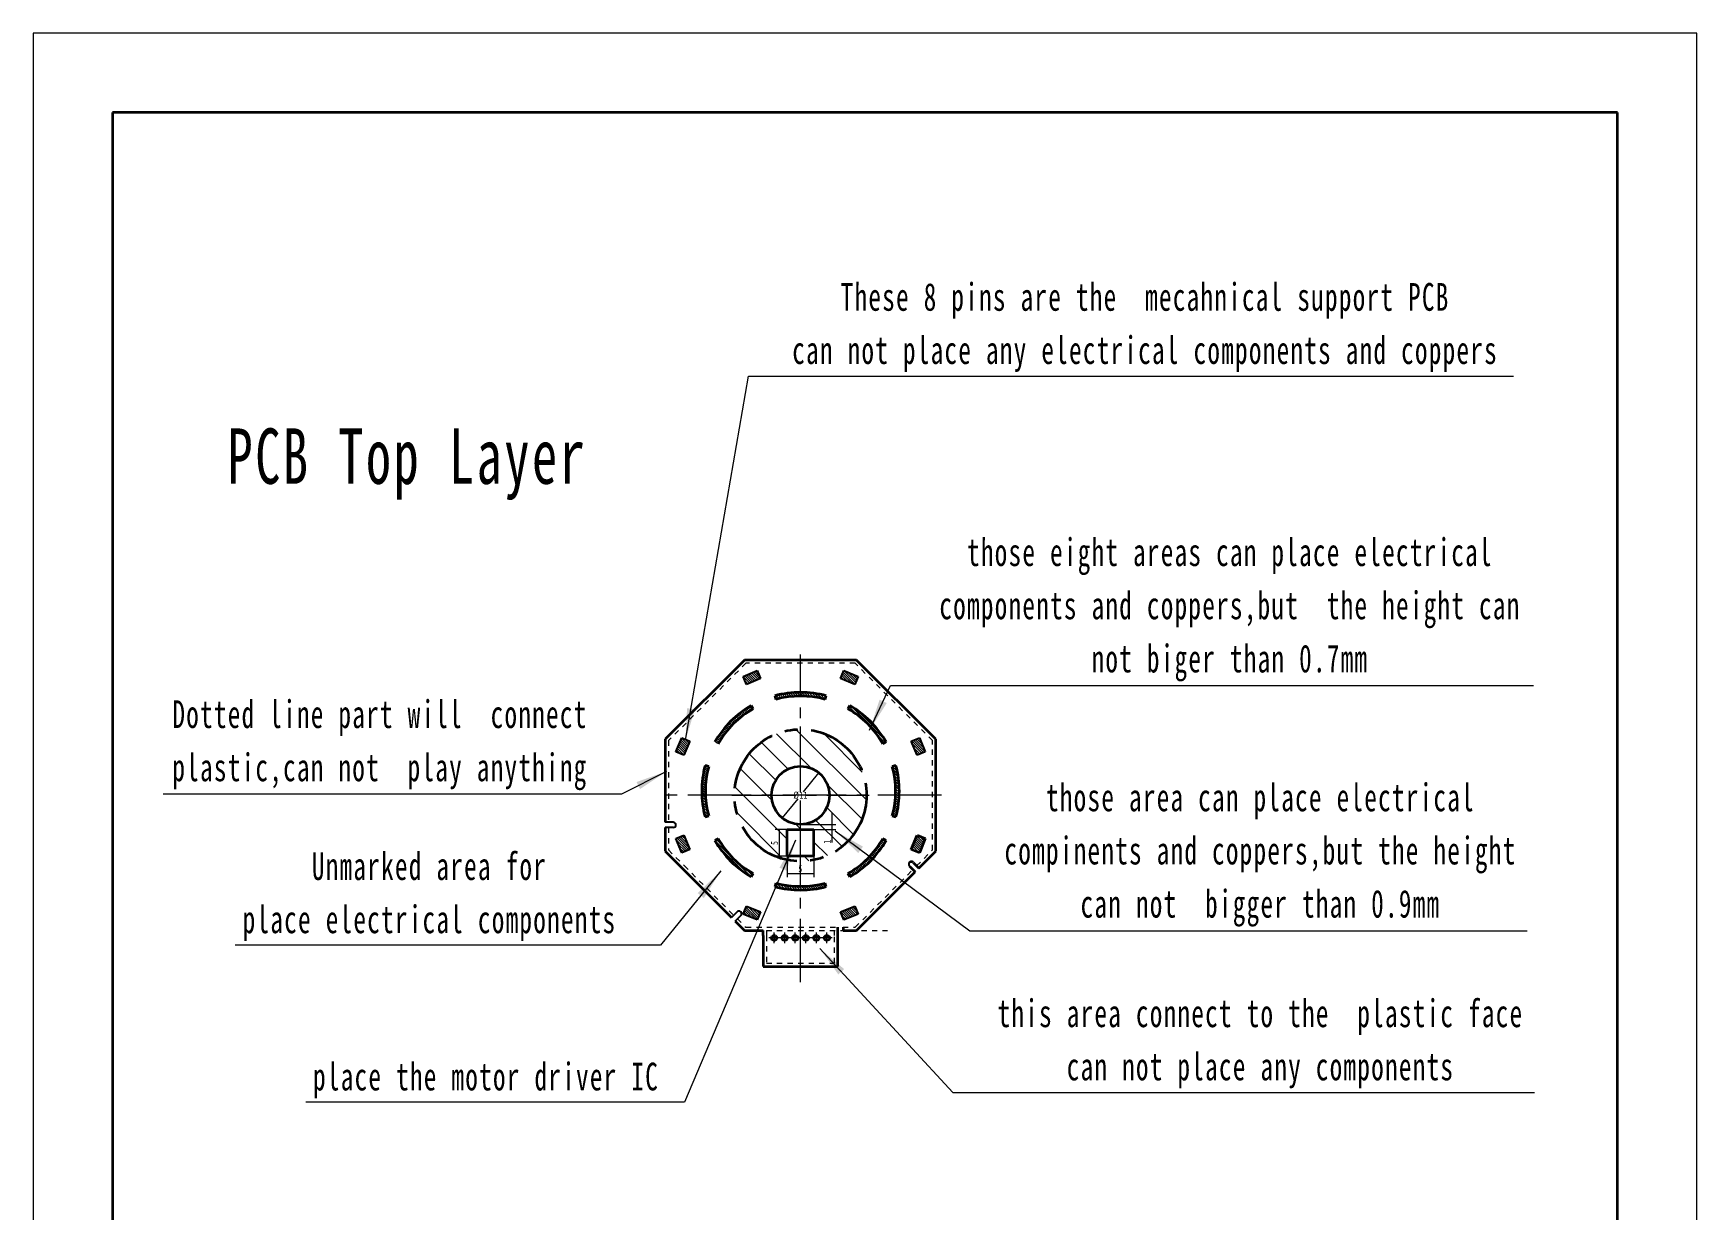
# Model space of a CAD drawing. Header units: millimetres. Extents: x 1664 to 1979, y -273 to 173.
# Drawn here: x 1664.4 to 1979.4, y -49.9 to 172.9 of the extents above; entities that cross this region are included whole.
import ezdxf

# ---------------------------------------------------------------- set-up
doc = ezdxf.new("R2010")
doc.units = ezdxf.units.MM
for name, pattern in [('CENTERX2', [20.319999694824222, 12.69999980926514, -2.539999961853027, 2.539999961853027, -2.539999961853027]), ('点画线', [18, 12, -2, 2, -2]), ('虚线', [2, 1, -1])]:
    doc.linetypes.add(name, pattern=pattern)
doc.layers.get('0').update_dxf_attribs({"lineweight": 35})
for name, color, linetype, lineweight in [('中心线层', 1, '点画线', 18), ('剖面线层', 4, 'Continuous', 18), ('尺寸线层', 3, 'Continuous', 18), ('粗实线层', 7, 'Continuous', 35), ('细实线层', 7, 'Continuous', 18), ('虚线层', 6, '虚线', 18)]:
    doc.layers.add(name, color=color, linetype=linetype, lineweight=lineweight)
doc.styles.add('标准', font='', dxfattribs={"width": 0.667})
doc.styles.get('标准').set_extended_font_data('宋体')
doc.dimstyles.new('1.5：1', dxfattribs={"dimscale": 0.375, "dimtxt": 3.5, "dimasz": 2, "dimexe": 2, "dimexo": 0, "dimtad": 1, "dimdsep": 46, "dimtxsty": '标准', "dimblk": '_CAXARROW', "dimcen": 0, "dimdle": 6, "dimazin": 2, "dimtfac": 0.707107, "dimtdec": 3, "dimtmove": 2, "dimatfit": 3, "dimfxl": 1, "dimfrac": 2, "dimtolj": 1, "dimtzin": 0, "dimarcsym": 1})
pattern_1 = [(135, (0, 0), (-0.2245064030267289, -0.2245064030267288), [])]

# ---------------------------------------------------------------- blocks, each defined once
blk = doc.blocks.new('$CAXA_FRAME_13B17AC1$')
at = {"layer": '粗实线层'}
for p, q in [((95, 138.5), (-94.99999999999999, 138.5)), ((-94.99999999999999, 138.5), (-95, -138.5)), ((95, -138.5), (95, 138.5))]:
    blk.add_line(p, q, dxfattribs=at)
at = {"layer": '细实线层'}
for p, q in [((105, 148.5), (-105, 148.5)), ((-105, 148.5), (-105, -148.5)), ((105, -148.5), (105, 148.5))]:
    blk.add_line(p, q, dxfattribs=at)
blk = doc.blocks.new('*X6')
at = {"layer": '尺寸线层', "linetype": 'Continuous'}
for points in [[(1805.649026805172, 22.11754544021822), (1805.742776805172, 21.36754544021822), (1805.555276805172, 21.36754544021822)], [(1805.649026805172, 17.11754544021821), (1805.742776805172, 17.86754544021821), (1805.555276805172, 17.86754544021821)]]:
    blk.add_hatch(color=0, dxfattribs=at).paths.add_polyline_path(points, flags=0)
at = {"layer": '尺寸线层', "color": 0, "linetype": 'Continuous'}
for p, q in [((1807.205410948092, 22.11754544021822), (1804.899026805172, 22.11754544021822)), ((1805.649026805172, 22.11754544021822), (1805.649026805172, 17.11754544021821)), ((1807.205410948092, 17.11754544021821), (1804.899026805172, 17.11754544021821))]:
    blk.add_line(p, q, dxfattribs=at)
at = {"layer": '尺寸线层', "color": 0, "insert": (1804.773066609641, 19.61754494021821), "char_height": 1.3125, "width": 2.625, "attachment_point": 5, "rotation": 90, "line_spacing_factor": 1.150569886022795, "style": '标准'}
blk.add_mtext('\\T1.1;5', dxfattribs=at)
blk = doc.blocks.new('_CAXARROW')
blk.add_hatch(color=0).paths.add_polyline_path([(0, 0), (-1, 0.125), (-1, -0.125)], flags=0)
blk = doc.blocks.new('*X7')
at = {"layer": '尺寸线层', "linetype": 'Continuous'}
for points in [[(1807.205410948092, 13.83772068056528), (1807.955410948092, 13.93147068056528), (1807.955410948092, 13.74397068056528)], [(1812.205410948093, 13.83772068056528), (1811.455410948093, 13.93147068056528), (1811.455410948093, 13.74397068056528)]]:
    blk.add_hatch(color=0, dxfattribs=at).paths.add_polyline_path(points, flags=0)
at = {"layer": '尺寸线层', "color": 0, "linetype": 'Continuous'}
for p, q in [((1807.205410948092, 17.11754544103651), (1807.205410948092, 13.08772068056528)), ((1812.205410948093, 17.11754544021818), (1812.205410948093, 13.08772068056528)), ((1807.205410948092, 13.83772068056528), (1812.205410948093, 13.83772068056528))]:
    blk.add_line(p, q, dxfattribs=at)
at = {"layer": '尺寸线层', "color": 0, "insert": (1809.705411448093, 14.71368087609601), "char_height": 1.3125, "width": 2.625, "attachment_point": 5, "line_spacing_factor": 1.150569886022795, "style": '标准'}
blk.add_mtext('\\T1.1;5', dxfattribs=at)
blk = doc.blocks.new('*X8')
at = {"layer": '尺寸线层', "linetype": 'Continuous'}
for points in [[(1815.630457859534, 23.11754544021824), (1815.724207859534, 23.86754544021824), (1815.536707859534, 23.86754544021824)], [(1815.630457859534, 22.11754544021822), (1815.724207859534, 21.36754544021822), (1815.536707859534, 21.36754544021822)]]:
    blk.add_hatch(color=0, dxfattribs=at).paths.add_polyline_path(points, flags=0)
at = {"layer": '尺寸线层', "color": 0, "linetype": 'Continuous'}
for p, q in [((1815.630457859534, 25.36754544021824), (1815.630457859534, 19.68903444208616)), ((1809.705410948093, 23.11754544021824), (1816.380457859534, 23.11754544021824)), ((1809.705410948093, 22.11754544021822), (1816.380457859534, 22.11754544021822))]:
    blk.add_line(p, q, dxfattribs=at)
at = {"layer": '尺寸线层', "color": 0, "insert": (1814.743499060651, 19.86754544068951), "char_height": 1.3125, "width": 2.625, "attachment_point": 5, "rotation": 90, "line_spacing_factor": 1.150569886022795, "style": '标准'}
blk.add_mtext('\\T1.1;1', dxfattribs=at)
blk = doc.blocks.new('*X9')
at = {"layer": '尺寸线层', "linetype": 'Continuous'}
for points in [[(1805.649026805172, 22.11754544021822), (1805.742776805172, 21.36754544021822), (1805.555276805172, 21.36754544021822)], [(1805.649026805172, 17.11754544021821), (1805.742776805172, 17.86754544021821), (1805.555276805172, 17.86754544021821)]]:
    blk.add_hatch(color=0, dxfattribs=at).paths.add_polyline_path(points, flags=0)
at = {"layer": '尺寸线层', "color": 0, "linetype": 'Continuous'}
for p, q in [((1807.205410948092, 22.11754544021822), (1804.899026805172, 22.11754544021822)), ((1805.649026805172, 22.11754544021822), (1805.649026805172, 17.11754544021821)), ((1807.205410948092, 17.11754544021821), (1804.899026805172, 17.11754544021821))]:
    blk.add_line(p, q, dxfattribs=at)
at = {"layer": '尺寸线层', "color": 0, "insert": (1804.773066609641, 19.61754494021821), "char_height": 1.3125, "width": 2.625, "attachment_point": 5, "rotation": 90, "line_spacing_factor": 1.150569886022795, "style": '标准'}
blk.add_mtext('\\T1.1;5', dxfattribs=at)
blk = doc.blocks.new('*X10')
at = {"layer": '尺寸线层', "linetype": 'Continuous'}
for points in [[(1807.205410948092, 13.83772068056528), (1807.955410948092, 13.93147068056528), (1807.955410948092, 13.74397068056528)], [(1812.205410948093, 13.83772068056528), (1811.455410948093, 13.93147068056528), (1811.455410948093, 13.74397068056528)]]:
    blk.add_hatch(color=0, dxfattribs=at).paths.add_polyline_path(points, flags=0)
at = {"layer": '尺寸线层', "color": 0, "linetype": 'Continuous'}
for p, q in [((1807.205410948092, 17.11754544103651), (1807.205410948092, 13.08772068056528)), ((1812.205410948093, 17.11754544021818), (1812.205410948093, 13.08772068056528)), ((1807.205410948092, 13.83772068056528), (1812.205410948093, 13.83772068056528))]:
    blk.add_line(p, q, dxfattribs=at)
at = {"layer": '尺寸线层', "color": 0, "insert": (1809.705411448093, 14.71368087609601), "char_height": 1.3125, "width": 2.625, "attachment_point": 5, "line_spacing_factor": 1.150569886022795, "style": '标准'}
blk.add_mtext('\\T1.1;5', dxfattribs=at)
blk = doc.blocks.new('*X11')
at = {"layer": '尺寸线层', "linetype": 'Continuous'}
blk.add_hatch(color=0, dxfattribs=at).paths.add_polyline_path([(55.14982495710092, 14.07689533304645), (51.95185905535141, 8.94508141482541), (50.78704227245839, 9.890174988124386)], flags=0)
at = {"layer": '尺寸线层', "color": 0, "linetype": 'Continuous'}
blk.add_line((55.14982495710092, 14.07689533304645), (43.72830055373197, 0), dxfattribs=at)
at = {"layer": '尺寸线层', "color": 0}
blk.add_line((43.72830055373197, 0), (-36.80554441340792, 0), dxfattribs=at)
at = {"layer": '尺寸线层', "color": 0, "insert": (0, 9.207352793296081), "char_height": 5.25, "width": 147.2221776536312, "attachment_point": 5, "line_spacing_factor": 1.150569886022795, "style": '标准'}
blk.add_mtext('\\T1.1;Unmarked area for \\Pplace electrical components', dxfattribs=at)
blk = doc.blocks.new('*X12')
at = {"layer": '尺寸线层', "linetype": 'Continuous'}
blk.add_hatch(color=0, dxfattribs=at).paths.add_polyline_path([(58.59517668337708, 49.63118067822302), (56.94509424195576, 43.8139882337088), (55.56394171534998, 44.39915290988984)], flags=0)
at = {"layer": '尺寸线层', "color": 0, "linetype": 'Continuous'}
blk.add_line((58.59517668337708, 49.63118067822302), (37.56751086762188, 0), dxfattribs=at)
at = {"layer": '尺寸线层', "color": 0}
blk.add_line((37.56751086762188, 0), (-34.14890949720666, 0), dxfattribs=at)
at = {"layer": '尺寸线层', "color": 0, "insert": (0, 4.105097765363126), "char_height": 5.25, "width": 136.5956379888266, "attachment_point": 5, "line_spacing_factor": 1.150569886022795, "style": '标准'}
blk.add_mtext('\\T1.1;place the motor driver IC', dxfattribs=at)
blk = doc.blocks.new('*X13')
at = {"layer": '尺寸线层', "linetype": 'Continuous'}
blk.add_hatch(color=0, dxfattribs=at).paths.add_polyline_path([(55.14982495710092, 14.07689533304645), (51.95185905535141, 8.94508141482541), (50.78704227245839, 9.890174988124386)], flags=0)
at = {"layer": '尺寸线层', "color": 0, "linetype": 'Continuous'}
blk.add_line((55.14982495710092, 14.07689533304645), (43.72830055373197, 0), dxfattribs=at)
at = {"layer": '尺寸线层', "color": 0}
blk.add_line((43.72830055373197, 0), (-36.80554441340792, 0), dxfattribs=at)
at = {"layer": '尺寸线层', "color": 0, "insert": (0, 9.207352793296081), "char_height": 5.25, "width": 147.2221776536312, "attachment_point": 5, "line_spacing_factor": 1.150569886022795, "style": '标准'}
blk.add_mtext('\\T1.1;Unmarked area for \\Pplace electrical components', dxfattribs=at)
blk = doc.blocks.new('*X14')
at = {"layer": '尺寸线层', "linetype": 'Continuous'}
blk.add_hatch(color=0, dxfattribs=at).paths.add_polyline_path([(58.59517668337708, 49.63118067822302), (56.94509424195576, 43.8139882337088), (55.56394171534998, 44.39915290988984)], flags=0)
at = {"layer": '尺寸线层', "color": 0, "linetype": 'Continuous'}
blk.add_line((58.59517668337708, 49.63118067822302), (37.56751086762188, 0), dxfattribs=at)
at = {"layer": '尺寸线层', "color": 0}
blk.add_line((37.56751086762188, 0), (-34.14890949720666, 0), dxfattribs=at)
at = {"layer": '尺寸线层', "color": 0, "insert": (0, 4.105097765363126), "char_height": 5.25, "width": 136.5956379888266, "attachment_point": 5, "line_spacing_factor": 1.150569886022795, "style": '标准'}
blk.add_mtext('\\T1.1;place the motor driver IC', dxfattribs=at)
blk = doc.blocks.new('*X15')
at = {"layer": '尺寸线层', "linetype": 'Continuous'}
blk.add_hatch(color=0, dxfattribs=at).paths.add_polyline_path([(-80.53585879225284, 18.91015719467939), (-75.27113144626037, 15.93607818221859), (-76.16520404458902, 14.73165542051156)], flags=0)
at = {"layer": '尺寸线层', "color": 0, "linetype": 'Continuous'}
blk.add_line((-80.53585879225284, 18.91015719467939), (-55.06161453590494, 0), dxfattribs=at)
at = {"layer": '尺寸线层', "color": 0}
blk.add_line((-55.06161453590494, 0), (50.49953882681552, 0), dxfattribs=at)
at = {"layer": '尺寸线层', "color": 0, "insert": (-2.274e-13, 14.32427262569833), "char_height": 5.25, "width": 201.9981553072626, "attachment_point": 5, "line_spacing_factor": 1.150569886022795, "style": '标准'}
blk.add_mtext('\\T1.1;those area can place electrical \\Pcompinents and coppers,but the height \\Pcan not  bigger than 0.9mm', dxfattribs=at)
blk = doc.blocks.new('*X16')
at = {"layer": '尺寸线层', "linetype": 'Continuous'}
blk.add_hatch(color=0, dxfattribs=at).paths.add_polyline_path([(-83.4469765829524, 27.26453925379897), (-78.82646571002033, 23.36410603771691), (-79.92874191314604, 22.3467628448746)], flags=0)
at = {"layer": '尺寸线层', "color": 0, "linetype": 'Continuous'}
blk.add_line((-83.4469765829524, 27.26453925379897), (-58.28323510220821, 0), dxfattribs=at)
at = {"layer": '尺寸线层', "color": 0}
blk.add_line((-58.28323510220821, 0), (51.90610768156421, 0), dxfattribs=at)
at = {"layer": '尺寸线层', "color": 0, "insert": (0, 9.207352793296081), "char_height": 5.25, "width": 207.6244307262568, "attachment_point": 5, "line_spacing_factor": 1.150569886022795, "style": '标准'}
blk.add_mtext('\\T1.1;this area connect to the  plastic face\\Pcan not place any components', dxfattribs=at)
blk = doc.blocks.new('*X17')
at = {"layer": '尺寸线层', "linetype": 'Continuous'}
blk.add_hatch(color=0, dxfattribs=at).paths.add_polyline_path([(-80.53585879225284, 18.91015719467939), (-75.27113144626037, 15.93607818221859), (-76.16520404458902, 14.73165542051156)], flags=0)
at = {"layer": '尺寸线层', "color": 0, "linetype": 'Continuous'}
blk.add_line((-80.53585879225284, 18.91015719467939), (-55.06161453590494, 0), dxfattribs=at)
at = {"layer": '尺寸线层', "color": 0}
blk.add_line((-55.06161453590494, 0), (50.49953882681552, 0), dxfattribs=at)
at = {"layer": '尺寸线层', "color": 0, "insert": (-2.274e-13, 14.32427262569833), "char_height": 5.25, "width": 201.9981553072626, "attachment_point": 5, "line_spacing_factor": 1.150569886022795, "style": '标准'}
blk.add_mtext('\\T1.1;those area can place electrical \\Pcompinents and coppers,but the height \\Pcan not  bigger than 0.9mm', dxfattribs=at)
blk = doc.blocks.new('*X18')
at = {"layer": '尺寸线层', "linetype": 'Continuous'}
blk.add_hatch(color=0, dxfattribs=at).paths.add_polyline_path([(-83.4469765829524, 27.26453925379897), (-78.82646571002033, 23.36410603771691), (-79.92874191314604, 22.3467628448746)], flags=0)
at = {"layer": '尺寸线层', "color": 0, "linetype": 'Continuous'}
blk.add_line((-83.4469765829524, 27.26453925379897), (-58.28323510220821, 0), dxfattribs=at)
at = {"layer": '尺寸线层', "color": 0}
blk.add_line((-58.28323510220821, 0), (51.90610768156421, 0), dxfattribs=at)
at = {"layer": '尺寸线层', "color": 0, "insert": (0, 9.207352793296081), "char_height": 5.25, "width": 207.6244307262568, "attachment_point": 5, "line_spacing_factor": 1.150569886022795, "style": '标准'}
blk.add_mtext('\\T1.1;this area connect to the  plastic face\\Pcan not place any components', dxfattribs=at)
blk = doc.blocks.new('*X19')
at = {"layer": '尺寸线层', "linetype": 'Continuous'}
blk.add_hatch(color=0, dxfattribs=at).paths.add_polyline_path([(-68.22264191217528, -8.422958373499007), (-66.3477779996972, -2.674272844642253), (-64.990405066824, -3.312660439370937)], flags=0)
at = {"layer": '尺寸线层', "color": 0, "linetype": 'Continuous'}
blk.add_line((-68.22264191217528, -8.422958373499007), (-64.26123086121493, 2.203e-13), dxfattribs=at)
at = {"layer": '尺寸线层', "color": 0}
blk.add_line((-64.26123086121493, 2.203e-13), (57.49325740223435, -2.061e-13), dxfattribs=at)
at = {"layer": '尺寸线层', "color": 0, "insert": (-2.274e-13, 14.32427262569809), "char_height": 5.25, "width": 229.9730296089383, "attachment_point": 5, "line_spacing_factor": 1.150569886022795, "style": '标准'}
blk.add_mtext('\\T1.1;those eight areas can place electrical \\Pcomponents and coppers,but  the height can \\Pnot biger than 0.7mm', dxfattribs=at)
blk = doc.blocks.new('*X20')
at = {"layer": '尺寸线层', "linetype": 'Continuous'}
blk.add_hatch(color=0, dxfattribs=at).paths.add_polyline_path([(-68.22264191217528, -8.422958373499007), (-66.3477779996972, -2.674272844642253), (-64.990405066824, -3.312660439370937)], flags=0)
at = {"layer": '尺寸线层', "color": 0, "linetype": 'Continuous'}
blk.add_line((-68.22264191217528, -8.422958373499007), (-64.26123086121493, 2.203e-13), dxfattribs=at)
at = {"layer": '尺寸线层', "color": 0}
blk.add_line((-64.26123086121493, 2.203e-13), (57.49325740223435, -2.061e-13), dxfattribs=at)
at = {"layer": '尺寸线层', "color": 0, "insert": (-2.274e-13, 14.32427262569809), "char_height": 5.25, "width": 229.9730296089383, "attachment_point": 5, "line_spacing_factor": 1.150569886022795, "style": '标准'}
blk.add_mtext('\\T1.1;those eight areas can place electrical \\Pcomponents and coppers,but  the height can \\Pnot biger than 0.7mm', dxfattribs=at)
blk = doc.blocks.new('*X21')
at = {"layer": '尺寸线层', "linetype": 'Continuous'}
blk.add_hatch(color=0, dxfattribs=at).paths.add_polyline_path([(-87.02914372883879, -68.90191932160343), (-86.74339575885529, -62.86198156549614), (-85.26543409488977, -63.11816376598772)], flags=0)
at = {"layer": '尺寸线层', "color": 0, "linetype": 'Continuous'}
blk.add_line((-87.02914372883879, -68.90191932160343), (-75.0860428079784, 2.274e-13), dxfattribs=at)
at = {"layer": '尺寸线层', "color": 0}
blk.add_line((-75.0860428079784, 2.274e-13), (69.78068296089396, -2.132e-13), dxfattribs=at)
at = {"layer": '尺寸线层', "color": 0, "insert": (0, 9.207352793295854), "char_height": 5.25, "width": 279.1227318435754, "attachment_point": 5, "line_spacing_factor": 1.150569886022795, "style": '标准'}
blk.add_mtext('\\T1.1;These 8 pins are the  mecahnical support PCB\\Pcan not place any electrical components and coppers', dxfattribs=at)
blk = doc.blocks.new('*X22')
at = {"layer": '尺寸线层', "linetype": 'Continuous'}
blk.add_hatch(color=0, dxfattribs=at).paths.add_polyline_path([(54.28839572849552, 4.288970938041995), (49.25889728700099, 0.9323885352097392), (48.58741541681115, 2.2736983793571)], flags=0)
at = {"layer": '尺寸线层', "color": 0, "linetype": 'Continuous'}
blk.add_line((54.28839572849552, 4.288970938041995), (45.72101782023879, 0), dxfattribs=at)
at = {"layer": '尺寸线层', "color": 0}
blk.add_line((45.72101782023879, 0), (-41.0448138268157, 0), dxfattribs=at)
at = {"layer": '尺寸线层', "color": 0, "insert": (0, 9.222017597765362), "char_height": 5.25, "width": 164.1792553072623, "attachment_point": 5, "line_spacing_factor": 1.150569886022795, "style": '标准'}
blk.add_mtext('\\T1.1;Dotted line part will  connect \\Pplastic,can not  play anything', dxfattribs=at)
blk = doc.blocks.new('*X23')
at = {"layer": '尺寸线层', "linetype": 'Continuous'}
for points in [[(1813.189207709174, 32.87350128203308), (1812.78668921633, 32.23376076790353), (1812.641599812632, 32.35252656657676)], [(1806.221614187011, 24.36158959840339), (1806.769222083553, 24.8825643138597), (1806.624132679855, 25.00133011253294)]]:
    blk.add_hatch(color=0, dxfattribs=at).paths.add_polyline_path(points, flags=0)
at = {"layer": '尺寸线层', "color": 0, "linetype": 'Continuous'}
for p, q in [((1810.239596313115, 29.27012923910092), (1813.189207709174, 32.87350128203308)), ((1809.17122558307, 27.96496164133555), (1806.221614187011, 24.36158959840339))]:
    blk.add_line(p, q, dxfattribs=at)
at = {"layer": '尺寸线层', "color": 0, "insert": (1809.705410948093, 28.61754544021823), "char_height": 1.3125, "width": 4.035815782122882, "attachment_point": 5, "line_spacing_factor": 1.150569886022795, "style": '标准'}
blk.add_mtext('\\T1.1;%%C11', dxfattribs=at)

msp = doc.modelspace()

# ---------------------------------------------------------------- hatches: boundary and pattern name
at = {"layer": '剖面线层'}
h = msp.add_hatch(dxfattribs=at)
h.set_pattern_fill('ANSI31', color=256, style=0, pattern_type=0)
h.set_pattern_definition(pattern_1)
h.paths.add_polyline_path([(1832.206566929515, 17.72779277321648), (1833.152384606274, 20.0111986359797), (1833.316348883374, 20.40704341749922), (1831.79194765473, 21.03847108090163), (1830.682165700871, 18.35922043661888)], flags=0)
h.paths.add_polyline_path([(1833.316348883374, 36.82804746293711), (1832.655203108375, 38.42419455964475), (1832.206566929515, 39.50729810721985), (1830.682165700871, 38.87587044381745), (1831.79194765473, 36.1966197995347)], flags=0)
h.paths.add_polyline_path([(1819.963735951692, 49.5943001929969), (1820.48935907946, 50.86326667675068), (1820.595163615094, 51.11870142164052), (1817.915912970812, 52.22848337549932), (1817.284485307409, 50.7040821468557)], flags=0)
h.paths.add_polyline_path([(1799.447085944493, 49.59430019299712), (1801.669020784499, 50.51465573843686), (1802.126336588776, 50.70408214685584), (1801.494908925374, 52.22848337549949), (1798.815658281091, 51.11870142164075)], flags=0)
h.paths.add_polyline_path([(1787.618874241455, 36.19661979953484), (1788.374193911231, 38.02012279023567), (1788.728656195314, 38.87587044381756), (1787.20425496667, 39.50729810721997), (1786.094473012811, 36.82804746293725)], flags=0)
h.paths.add_polyline_path([(1788.728656195314, 18.35922043661886), (1788.139556738135, 19.7814323357273), (1787.618874241455, 21.0384710809016), (1786.094473012811, 20.40704341749922), (1787.20425496667, 17.72779277321645)], flags=0)
edge = h.paths.add_edge_path(flags=0)
edge.add_arc((1810.354122383461, 28.17691748979493), 23.15689584058454, 246.305947866718, 249.1877957643402)
edge.add_arc((1800.981505721704, 7.203521162566681), 0.2409622014797698, 206.9939839566409, 286.1328538225459)
edge.add_line((1800.766795342875, 7.0941491562387), (1799.447085944493, 7.640790687439676))
edge.add_line((1799.447085944493, 7.640790687439676), (1798.815658281091, 6.116389458795993))
edge.add_line((1798.815658281091, 6.116389458795993), (1801.494908925374, 5.006607504937165))
edge.add_line((1801.494908925374, 5.006607504937165), (1801.551346139858, 5.142858993566307))
edge.add_arc((1839.006418931538, -9.55838085334366), 40.23691005642414, 156.4301713477837, 158.569828631018)
edge = h.paths.add_edge_path(flags=0)
edge.add_line((1820.595163615094, 6.116389458795766), (1820.314159024339, 6.794794552886202))
edge.add_line((1820.314159024339, 6.794794552886202), (1819.963735951692, 7.640790687439448))
edge.add_line((1819.963735951692, 7.640790687439448), (1817.284485307409, 6.53100873358062))
edge.add_arc((1810.535683056966, 2.92240402048997), 7.652996784984, 16.86645112773116, 28.13354887202135)
edge.add_line((1817.859475756392, 5.142858993409817), (1817.915912970811, 5.006607504936937))
edge.add_line((1817.915912970811, 5.006607504936937), (1820.595163615094, 6.116389458795766))
h = msp.add_hatch(dxfattribs=at)
h.set_pattern_fill('ANSI31', color=256, style=0, pattern_type=0)
h.set_pattern_definition(pattern_1)
edge = h.paths.add_edge_path(flags=0)
edge.add_arc((1809.705410948092, 29.39127891965715), 18.71500000000034, 29.904099440719904, 55.07953075518628, ccw=False)
edge.add_arc((1809.705410948175, 29.39127891978635), 18.71499999984689, 55.07953075517162, 60.09590055929681, ccw=False)
edge.add_line((1819.035769778476, 45.61458404211228), (1818.695866849629, 44.98524258136057))
edge.add_arc((1809.705410948102, 29.3912789196679), 17.99999999998603, 29.96492661390403, 60.03507338609259)
edge.add_line((1825.299374609796, 38.38173482119386), (1825.928716070548, 38.7216377500411))
edge = h.paths.add_edge_path(flags=0)
edge.add_line((1814.374796064924, 46.77508870435936), (1814.556963378375, 47.38511337995486))
edge.add_line((1814.556963378375, 47.38511337995486), (1814.579460013571, 47.46044798487183))
edge.add_arc((1809.705410948094, 29.39127891966294), 18.71499999999423, 74.90409944072269, 90.0000000000021, ccw=False)
edge.add_line((1809.705410948093, 48.10627891965716), (1809.705410948093, 47.39127891965738))
edge.add_arc((1809.705410948093, 29.39127891967266), 17.99999999998471, 74.96492661390681, 90.00000000000217)
edge = h.paths.add_edge_path(flags=0)
edge.add_arc((1809.705410948072, 29.39127891967458), 17.99999999997372, 129.9682266628398, 150.0350733860986)
edge.add_arc((1809.705410948068, 29.39127891968887), 17.99999999996015, 119.9649266139006, 129.968226662859)
edge.add_line((1800.714955046556, 44.98524258136042), (1800.375052117708, 45.61458404211223))
edge.add_arc((1809.705410948091, 29.39127891965804), 18.71499999999843, 119.9040994407166, 150.095900559271, ccw=False)
edge.add_line((1793.482105825637, 38.7216377500409), (1794.111447286389, 38.3817348211937))
edge = h.paths.add_edge_path(flags=0)
edge.add_arc((1809.705410948072, 29.39127891965689), 17.99999999997976, 169.0578587018614, 179.999999999992)
edge.add_arc((1809.705410947868, 29.39127891970329), 17.99999999977096, 164.9649266138745, 169.0578587018904)
edge.add_line((1792.32160116339, 34.06066403648889), (1791.636241882878, 34.2653279851353))
edge.add_arc((1809.705410948094, 29.39127891965694), 18.71500000000128, 164.904099440724, 195.0959005592733, ccw=False)
edge.add_line((1791.636241882878, 24.51722985417878), (1792.32160116339, 24.72189380282514))
edge.add_arc((1809.705410948103, 29.3912789196593), 18.00000000001091, 180.0000000000045, 195.0350733860786)
edge = h.paths.add_edge_path(flags=0)
edge.add_arc((1809.705410948085, 29.39127891964959), 17.99999999998959, 220.4220516092703, 240.0350733860917)
edge.add_arc((1809.70541094808, 29.39127891964597), 17.99999999998359, 209.9649266139065, 220.4220516092713)
edge.add_line((1794.111447286389, 20.40082301812039), (1793.482105825637, 20.06092008927318))
edge.add_arc((1809.705410948093, 29.39127891965749), 18.7150000000007, 209.9040994407298, 240.0959005592801, ccw=False)
edge.add_line((1800.375052117709, 13.16797379720195), (1800.714955046556, 13.79731525795368))
edge = h.paths.add_edge_path(flags=0)
edge.add_arc((1809.705410948094, 29.39127891964767), 17.99999999999056, 269.9999999999935, 285.0350733860845)
edge.add_arc((1809.705410948093, 29.39127891963778), 17.99999999998098, 254.9649266139037, 270.0000000000022)
edge.add_line((1805.036025831261, 12.00746913495492), (1804.831361882614, 11.3221098544424))
edge.add_arc((1809.705410948092, 29.39127891965371), 18.71499999999664, 254.9040994407247, 281.7396226855483, ccw=False)
edge.add_arc((1809.705410948037, 29.39127891988697), 18.7150000002364, 281.7396226855635, 285.0959005592532, ccw=False)
edge.add_line((1814.579460013571, 11.32210985444249), (1814.374796064925, 12.00746913495492))
edge = h.paths.add_edge_path(flags=0)
edge.add_arc((1809.705410948114, 29.39127891962358), 18.71499999995989, 299.9040994407218, 304.69383828795736, ccw=False)
edge.add_arc((1809.705410948089, 29.39127891965973), 18.71500000000425, 304.6938382879591, 330.0959005592791, ccw=False)
edge.add_line((1825.928716070548, 20.06092008927342), (1825.299374609796, 20.40082301812063))
edge.add_arc((1809.705410948102, 29.39127891964909), 17.999999999988, 299.9649266139038, 330.0350733860896)
edge.add_line((1818.695866849629, 13.79731525795391), (1819.035769778476, 13.16797379720207))
edge = h.paths.add_edge_path(flags=0)
edge.add_arc((1809.705410948088, 29.39127891965777), 18.71500000000489, -15.0959005592714, 8.514534517477387, ccw=False)
edge.add_arc((1809.705410948138, 29.39127891966758), 18.7149999999529, 8.514534517467325, 15.095900559280096, ccw=False)
edge.add_line((1827.774580013307, 34.26532798513549), (1827.089220732795, 34.06066403648913))
edge.add_arc((1809.705410948109, 29.39127891965759), 17.99999999998408, 359.9999999999991, 375.0350733860955)
edge.add_arc((1809.705410948111, 29.3912789196574), 17.99999999998204, 344.9649266139036, 360.000000000001)
edge.add_line((1827.089220732795, 24.72189380282536), (1827.774580013307, 24.51722985417895))
h = msp.add_hatch(dxfattribs=at)
h.set_pattern_fill('ANSI31', color=256, style=0, pattern_type=0)
h.set_pattern_definition(pattern_1)
edge = h.paths.add_edge_path(flags=0)
edge.add_line((1809.705410948093, 47.39127891965738), (1809.705410948093, 47.68826865579605))
edge.add_line((1809.705410948093, 47.68826865579605), (1809.705410948093, 48.10627891965727))
edge.add_arc((1809.705410948091, 29.39127891966752), 18.71499999998968, 89.99999999999591, 105.0959005592803, ccw=False)
edge.add_line((1804.831361882614, 47.46044798487175), (1805.036025831261, 46.77508870435935))
edge.add_arc((1809.705410948088, 29.39127891968927), 17.99999999996795, 89.99999999998624, 105.0350733860963)
h = msp.add_hatch(dxfattribs=at)
h.set_pattern_fill('ANSI31', color=256, style=0, pattern_type=0)
h.set_pattern_definition([(135, (0, 0), (-2.245064030267288, -2.245064030267288), [])])
edge = h.paths.add_edge_path(flags=0)
edge.add_arc((1809.705410948158, 28.61754544028889), 12.5000000000814, 195.0693531675344, 269.99999999969776, ccw=False)
edge.add_arc((1809.705410946009, 28.617545439969), 12.4999999979234, 179.9999999999986, 195.0693531686794, ccw=False)
edge.add_line((1797.205410948086, 28.6175454399693), (1804.205410948093, 28.61754544021822))
edge.add_arc((1809.705410948046, 28.61754544013235), 5.499999999953616, 179.9999999991054, 270.0000000009665)
edge.add_line((1809.705410948139, 23.11754544017861), (1809.705410948093, 22.11754544021822))
edge.add_line((1809.705410948093, 22.11754544021822), (1807.205410948092, 22.11754544021822))
edge.add_line((1807.205410948092, 22.11754544021822), (1807.205410948092, 17.11754544103651))
edge.add_line((1807.205410948092, 17.11754544103651), (1809.705410948092, 17.11754544021819))
edge.add_line((1809.705410948092, 17.11754544021819), (1809.705410948093, 16.11754544021408))
edge = h.paths.add_edge_path(flags=0)
edge.add_arc((1809.705410947826, 28.61754544028778), 12.49999999972511, 162.5990192706447, 180.0000000000046, ccw=False)
edge.add_arc((1809.705410948045, 28.61754544029942), 12.49999999993036, 89.99999999978121, 162.5990192709954, ccw=False)
edge.add_line((1809.705410948093, 41.11754544022973), (1809.705410948093, 34.11754544021823))
edge.add_arc((1809.705410948043, 28.61754544027087), 5.499999999947363, 89.9999999994789, 180.0000000005492)
edge.add_line((1804.205410948095, 28.61754544021815), (1797.205410948093, 28.61754544021822))
edge = h.paths.add_edge_path(flags=0)
edge.add_line((1809.705410948093, 34.11754544022753), (1809.705410948093, 36.15878793187854))
edge.add_line((1809.705410948093, 36.15878793187854), (1809.705410948093, 41.1175454402212))
edge.add_arc((1809.705410948092, 28.61754544022089), 12.50000000000031, -6.218670023372397e-11, 89.99999999999687, ccw=False)
edge.add_line((1822.205410948092, 28.6175454402073), (1815.205410948092, 28.61754544021822))
edge.add_arc((1809.705410948069, 28.61754544024111), 5.500000000023419, 359.9999999997616, 449.9999999999479)
edge = h.paths.add_edge_path(flags=0)
edge.add_arc((1809.70541094818, 28.61754543992532), 5.499999999776492, 269.9999999990786, 330.2770722234633)
edge.add_arc((1809.705410948623, 28.61754544007181), 5.499999999465003, 330.2770722198538, 360.000000001525)
edge.add_line((1815.205410948088, 28.6175454402182), (1822.205410948093, 28.61754544021822))
edge.add_arc((1809.705410948083, 28.61754544023214), 12.50000000000932, 270.00000000018963, 359.99999999993616, ccw=False)
edge.add_line((1809.705410948125, 16.11754544022297), (1809.705410948093, 17.11754544021819))
edge.add_line((1809.705410948093, 17.11754544021819), (1812.205410948093, 17.11754544021818))
edge.add_line((1812.205410948093, 17.11754544021818), (1812.205410948093, 22.11754544021824))
edge.add_line((1812.205410948093, 22.11754544021824), (1809.705410948092, 22.11754544021822))
edge.add_line((1809.705410948092, 22.11754544021822), (1809.705410948093, 23.11754544014873))

# ---------------------------------------------------------------- linework, layer by layer
at = {"color": 7, "linetype": 'Continuous'}
for p, q in [((1799.101543751341, 54.21754544021819), (1784.105410948093, 39.22141263696945)), ((1820.309278144844, 54.21754544021819), (1799.101543751341, 54.21754544021819)), ((1835.305410948093, 39.22141263696948), (1820.309278144844, 54.21754544021819)), ((1784.105410948093, 39.22141263696945), (1784.105410948093, 23.513678243467)), ((1835.305410948093, 18.01367824346697), (1835.305410948093, 39.22141263696948)), ((1784.105410948093, 22.513678243467), (1784.105410948093, 18.01367824346694)), ((1830.682165700871, 18.35922043661888), (1831.79194765473, 21.03847108090163)), ((1831.79194765473, 21.03847108090163), (1833.316348883374, 20.40704341749922)), ((1833.316348883374, 20.40704341749922), (1832.206566929515, 17.72779277321648)), ((1784.105410948093, 18.01367824346694), (1787.287391463432, 14.83169772812751)), ((1832.206566929515, 17.72779277321648), (1830.682165700871, 18.35922043661888)), ((1831.062770260973, 15.89235789990731), (1832.123430432753, 14.83169772812751)), ((1832.123430432753, 14.83169772812751), (1835.305410948093, 18.01367824346697)), ((1787.287391463432, 14.83169772812751), (1796.626670017188, 5.492419174371094)), ((1820.309278144844, 3.017545440218186), (1831.416323651567, 14.12459094694096)), ((1830.355663479787, 15.18525111872076), (1831.416323651567, 14.12459094694096)), ((1797.333776798375, 4.785312393184597), (1799.101543751341, 3.017545440218186)), ((1816.759278144844, 2.073146713956447), (1816.759278144844, 3.617545440218186)), ((1817.759278144844, 3.617545440218185), (1817.759278144844, 3.017545440218186)), ((1799.101543751341, 3.017545440218186), (1802.651543751342, 3.017545440218186)), ((1802.650410948093, 2.039508640207117), (1802.650410948093, -3.782454559781797)), ((1802.651543751341, 2.073146713956447), (1802.651543751341, 3.017545440218157)), ((1816.760410948093, -3.782454559781797), (1816.760410948093, 2.039508640207117)), ((1817.759278144844, 3.017545440218186), (1820.309278144844, 3.017545440218186)), ((1802.650410948093, -3.782454559781797), (1816.760410948093, -3.782454559781797))]:
    msp.add_line(p, q, dxfattribs=at)
at = {"color": 7, "linetype": 'Continuous', "lineweight": 25}
for p, q in [((1798.815658281091, 51.11870142164075), (1801.494908925374, 52.22848337549949)), ((1798.815658281091, 51.11870142163981), (1801.494908925374, 52.22848337549864)), ((1799.447085944493, 49.59430019299712), (1798.815658281091, 51.11870142164075)), ((1799.447085944494, 49.59430019299636), (1798.815658281091, 51.11870142163981)), ((1802.126336588776, 50.70408214685584), (1799.447085944493, 49.59430019299712)), ((1802.126336588777, 50.70408214685519), (1799.447085944494, 49.59430019299636)), ((1801.494908925374, 52.22848337549949), (1802.126336588776, 50.70408214685584)), ((1801.494908925374, 52.22848337549864), (1802.126336588777, 50.70408214685519)), ((1817.284485307409, 50.7040821468557), (1817.915912970812, 52.22848337549932)), ((1817.284485307409, 50.70408214685496), (1817.915912970812, 52.22848337549864)), ((1819.963735951692, 49.5943001929969), (1817.284485307409, 50.7040821468557)), ((1819.963735951692, 49.59430019299613), (1817.284485307409, 50.70408214685496)), ((1817.915912970812, 52.22848337549932), (1820.595163615094, 51.11870142164052)), ((1817.915912970812, 52.22848337549864), (1820.595163615094, 51.11870142163981)), ((1820.595163615094, 51.11870142164052), (1819.963735951692, 49.5943001929969)), ((1820.595163615094, 51.11870142163981), (1819.963735951692, 49.59430019299613)), ((1786.094473012811, 36.82804746293725), (1787.20425496667, 39.50729810721997)), ((1786.094473012812, 36.82804746293681), (1787.204254966671, 39.50729810721955)), ((1787.20425496667, 39.50729810721997), (1788.728656195314, 38.87587044381756)), ((1787.204254966671, 39.50729810721955), (1788.728656195315, 38.87587044381715)), ((1788.728656195314, 38.87587044381756), (1787.618874241455, 36.19661979953484)), ((1788.728656195315, 38.87587044381715), (1787.618874241456, 36.1966197995344)), ((1830.682165700871, 38.87587044381745), (1832.206566929515, 39.50729810721985)), ((1830.682165700871, 38.87587044381713), (1832.206566929515, 39.50729810721965)), ((1831.79194765473, 36.1966197995347), (1830.682165700871, 38.87587044381745)), ((1831.79194765473, 36.19661979953436), (1830.682165700871, 38.87587044381713)), ((1832.206566929515, 39.50729810721985), (1833.316348883374, 36.82804746293711)), ((1832.206566929515, 39.50729810721965), (1833.316348883373, 36.82804746293688)), ((1787.618874241455, 36.19661979953484), (1786.094473012811, 36.82804746293725)), ((1787.618874241456, 36.1966197995344), (1786.094473012812, 36.82804746293681)), ((1833.316348883374, 36.82804746293711), (1831.79194765473, 36.1966197995347)), ((1833.316348883373, 36.82804746293688), (1831.79194765473, 36.19661979953436)), ((1785.605410948092, 23.51367824346698), (1784.105410948092, 23.51367824346698)), ((1785.605410948092, 22.51367824346698), (1784.105410948092, 22.51367824346698)), ((1786.094473012811, 20.40704341749922), (1787.618874241455, 21.0384710809016)), ((1786.094473012812, 20.40704341749962), (1787.618874241456, 21.03847108090191)), ((1787.20425496667, 17.72779277321645), (1786.094473012811, 20.40704341749922)), ((1787.204254966671, 17.72779277321662), (1786.094473012812, 20.40704341749962)), ((1787.618874241455, 21.0384710809016), (1788.728656195314, 18.35922043661886)), ((1787.618874241456, 21.03847108090191), (1788.728656195315, 18.35922043661914)), ((1788.728656195314, 18.35922043661886), (1787.20425496667, 17.72779277321645)), ((1788.728656195315, 18.35922043661914), (1787.204254966671, 17.72779277321662)), ((1797.687330188968, 6.55307934615098), (1796.626670017188, 5.492419174371207)), ((1798.815658281091, 6.116389458795993), (1799.447085944493, 7.640790687439676)), ((1799.447085944493, 7.640790687439676), (1802.126336588776, 6.531008733580848)), ((1802.126336588776, 6.531008733580848), (1801.494908925374, 5.006607504937165)), ((1817.284485307409, 6.53100873358062), (1819.963735951692, 7.640790687439448)), ((1817.915912970811, 5.006607504936937), (1817.284485307409, 6.53100873358062)), ((1819.963735951692, 7.640790687439448), (1820.595163615094, 6.116389458795766)), ((1797.333776798375, 4.785312393184597), (1798.394436970155, 5.845972564964427)), ((1801.494908925374, 5.006607504937165), (1798.815658281091, 6.116389458795993)), ((1820.595163615094, 6.116389458795766), (1817.915912970811, 5.006607504936937))]:
    msp.add_line(p, q, dxfattribs=at)
at = {"color": 7, "linetype": 'Continuous', "lineweight": 35}
for p, q in [((1804.831361882614, 47.46044798487175), (1805.036025831261, 46.77508870435935)), ((1814.374796064924, 46.77508870435936), (1814.579460013571, 47.46044798487183)), ((1800.714955046556, 44.98524258136042), (1800.375052117708, 45.61458404211223)), ((1825.299374609796, 38.38173482119386), (1825.928716070548, 38.7216377500411)), ((1792.32160116339, 34.06066403648889), (1791.636241882878, 34.2653279851353)), ((1827.774580013307, 34.26532798513549), (1827.089220732795, 34.06066403648913)), ((1791.636241882878, 24.51722985417878), (1792.32160116339, 24.72189380282514)), ((1827.089220732795, 24.72189380282536), (1827.774580013307, 24.51722985417895)), ((1794.111447286389, 20.40082301812039), (1793.482105825637, 20.06092008927318)), ((1825.928716070548, 20.06092008927342), (1825.299374609796, 20.40082301812063)), ((1800.375052117709, 13.16797379720195), (1800.714955046556, 13.79731525795368)), ((1818.695866849629, 13.79731525795391), (1819.035769778476, 13.16797379720207)), ((1805.036025831261, 12.00746913495492), (1804.831361882614, 11.3221098544424)), ((1814.579460013571, 11.32210985444249), (1814.374796064925, 12.00746913495492))]:
    msp.add_line(p, q, dxfattribs=at)
msp.add_circle((1809.705410948093, 28.61754544021824), 5.5, dxfattribs=at)
at = {"linetype": 'Continuous', "lineweight": 35}
for centre in [(1804.705410948093, 1.61754544021818), (1806.705410948093, 1.61754544021818), (1808.705410948093, 1.61754544021818), (1810.705410948093, 1.61754544021818), (1812.705410948093, 1.61754544021818), (1814.705410948093, 1.617545440218208), (1814.705410948093, 1.61754544021818)]:
    msp.add_circle(centre, 0.5, dxfattribs=at)
at = {"color": 7, "linetype": 'Continuous', "lineweight": 35}
for centre, radius, start, end in [((1809.705410948093, 29.39127891965715), 18.71500000000002, 74.90409944072242, 105.0959005592739), ((1809.705410948092, 29.39127891966865), 17.99999999998875, 74.9649266139058, 105.0350733860898), ((1809.705410948093, 29.39127891965715), 18.71500000000002, 119.9040994407226, 150.0959005592738), ((1809.705410948084, 29.39127891966481), 17.99999999998875, 119.9649266139052, 150.0350733860895), ((1809.7054109481, 29.39127891966577), 17.99999999998875, 29.96492661390738, 60.03507338609158), ((1809.705410948093, 29.39127891965715), 18.71500000000002, 29.90409944072471, 60.09590055927588), ((1809.705410948093, 29.3912789196571), 18.71500000000002, 164.9040994407243, 195.0959005592752), ((1809.705410948081, 29.39127891965644), 17.99999999998875, 164.9649266139062, 195.0350733860907), ((1809.705410948104, 29.39127891965781), 17.99999999998875, 344.964926613906, 15.03507338609011), ((1809.705410948093, 29.39127891965715), 18.71500000000002, 344.9040994407246, 15.09590055927581), ((1809.705410948093, 29.3912789196571), 18.71500000000002, 209.904099440725, 240.0959005592765), ((1809.705410948085, 29.39127891964851), 17.99999999998875, 209.9649266139052, 240.0350733860897), ((1809.705410948101, 29.39127891964951), 17.99999999998875, 299.964926613905, 330.0350733860894), ((1809.705410948093, 29.39127891965717), 18.71500000000002, 299.9040994407242, 330.0959005592752), ((1809.705410948093, 29.39127891965711), 18.71500000000002, 254.904099440726, 285.0959005592773), ((1809.705410948093, 29.39127891964561), 17.99999999998875, 254.9649266139073, 285.0350733860913)]:
    msp.add_arc(centre, radius, start, end, dxfattribs=at)
at = {"color": 7, "linetype": 'Continuous', "lineweight": 25}
for centre, radius, start, end in [((1785.605410948092, 23.01367824346698), 0.5, 0, 90), ((1785.605410948092, 23.01367824346698), 0.5, 270, 0), ((1830.70921687038, 15.53880450931406), 0.500000000000024, 135.0000000000317, 224.9999999999889), ((1798.040883579561, 6.199525955557704), 0.500000000000004, 44.99999999997748, 134.9999999999855), ((1798.040883579561, 6.199525955557704), 0.5000000000000241, 314.9999999999575, 45.0000000000231)]:
    msp.add_arc(centre, radius, start, end, dxfattribs=at)
at = {"color": 7, "linetype": 'Continuous'}
for centre, radius, start, end in [((1830.70921687038, 15.53880450931406), 0.5000000000000039, 44.99999999999871, 135.0000000000377), ((1802.151543751341, 2.073146713956447), 0.4999999999999999, 356.1424470138059, 359.9999999999987)]:
    msp.add_arc(centre, radius, start, end, dxfattribs=at)
at = {"layer": '中心线层'}
for p, q in [((1809.705410948093, -6.791948607750271), (1809.705410948093, 55.24495246036487)), ((1809.705410948093, 15.61754544021824), (1809.705410948093, 41.61754544021824)), ((1836.37352713267, 28.61754544021822), (1782.822133222149, 28.61754544021822)), ((1796.705410948093, 28.61754544021824), (1822.705410948093, 28.61754544021824)), ((1805.705410948093, 1.61754544021818), (1803.705410948093, 1.61754544021818)), ((1805.455410948093, 1.61754544021818), (1803.955410948093, 1.61754544021818)), ((1805.455410948092, 1.617545440218151), (1803.955410948092, 1.617545440218151)), ((1804.705410948093, 0.6175454402181799), (1804.705410948093, 2.61754544021818)), ((1804.705410948093, 2.36754544021818), (1804.705410948093, 0.8675454402181799)), ((1804.705410948092, 0.8675454402181515), (1804.705410948092, 2.367545440218151)), ((1807.705410948093, 1.61754544021818), (1805.705410948093, 1.61754544021818)), ((1806.705410948093, 0.6175454402181799), (1806.705410948093, 2.61754544021818)), ((1806.705410948092, 0.8675454402181515), (1806.705410948092, 2.367545440218151)), ((1809.705410948093, 1.61754544021818), (1807.705410948093, 1.61754544021818)), ((1808.705410948093, 0.6175454402181799), (1808.705410948093, 2.61754544021818)), ((1808.705410948092, 0.8675454402181515), (1808.705410948092, 2.367545440218151)), ((1811.705410948093, 1.61754544021818), (1809.705410948093, 1.61754544021818)), ((1810.705410948093, 0.6175454402181799), (1810.705410948093, 2.61754544021818)), ((1810.705410948092, 0.8675454402181515), (1810.705410948092, 2.367545440218151)), ((1813.705410948093, 1.61754544021818), (1811.705410948093, 1.61754544021818)), ((1812.705410948093, 0.6175454402181799), (1812.705410948093, 2.61754544021818)), ((1812.705410948092, 0.8675454402181515), (1812.705410948092, 2.367545440218151)), ((1815.705410948093, 1.617545440218208), (1813.705410948093, 1.617545440218208)), ((1815.705410948093, 1.61754544021818), (1813.705410948093, 1.61754544021818)), ((1815.455410948093, 1.61754544021818), (1813.955410948093, 1.61754544021818)), ((1814.705410948093, 0.6175454402182083), (1814.705410948093, 2.617545440218208)), ((1814.705410948093, 0.6175454402181799), (1814.705410948093, 2.61754544021818)), ((1814.705410948093, 0.8675454402181799), (1814.705410948093, 2.36754544021818)), ((1814.705410948092, 0.8675454402181515), (1814.705410948092, 2.367545440218151))]:
    msp.add_line(p, q, dxfattribs=at)
at = {"layer": '中心线层', "color": 1, "linetype": 'CENTERX2', "lineweight": 35}
msp.add_circle((1809.705410948093, 28.61754544021824), 12.5, dxfattribs=at)
msp.add_circle((1809.705410948093, 28.61754544021824), 12.5, dxfattribs=at)
at = {"layer": '粗实线层'}
msp.add_line((1819.035769778476, 45.61458404211237), (1818.695866849629, 44.98524258136064), dxfattribs=at)
at = {"layer": '粗实线层', "color": 1}
for p, q in [((1807.205410948092, 17.11754544103651), (1807.205410948092, 22.11754544021822)), ((1807.205410948092, 22.11754544021822), (1812.205410948093, 22.11754544021822)), ((1807.205410948092, 17.11754544103651), (1807.205410948092, 22.11754544021822)), ((1807.205410948092, 22.11754544021822), (1812.205410948093, 22.11754544021822)), ((1812.205410948093, 17.11754544103653), (1812.205410948093, 22.11754544021824)), ((1812.205410948093, 17.11754544103653), (1812.205410948093, 22.11754544021824)), ((1812.205410948093, 17.11754544021818), (1807.205410948092, 17.11754544021821)), ((1812.205410948093, 17.11754544021818), (1807.205410948092, 17.11754544021821))]:
    msp.add_line(p, q, dxfattribs=at)
at = {"layer": '虚线层'}
for p, q in [((1799.350071888765, 53.61754544021819), (1784.705410948093, 38.97288449954556)), ((1820.06075000742, 53.61754544021819), (1799.350071888765, 53.61754544021819)), ((1834.705410948093, 38.97288449954559), (1820.06075000742, 53.61754544021819)), ((1784.705410948093, 38.97288449954556), (1784.705410948093, 23.51367824346698)), ((1834.705410948093, 18.26220638089087), (1834.705410948093, 38.97288449954559)), ((1784.705410948092, 22.51367824315117), (1784.705410948093, 18.26220638089085)), ((1784.705410948093, 18.26220638089085), (1787.711655532144, 15.25596179683945)), ((1831.699166365049, 15.25596179784777), (1834.705410948093, 18.26220638089087)), ((1787.711655532144, 15.25596179683945), (1797.0509340859, 5.916683243082852)), ((1820.06075000742, 3.617545440218186), (1830.992059582855, 14.54885501565294)), ((1797.75804086731, 5.209576461673164), (1799.350071888765, 3.617545440218186)), ((1799.350071888765, 3.617545440218186), (1816.759278144844, 3.617545440218186)), ((1817.75927814516, 3.617545440218186), (1820.06075000742, 3.617545440218186)), ((1803.250410948093, 2.023237958168677), (1803.250410948093, -3.182454559781798)), ((1803.251543751342, 3.017545440218159), (1803.251543751341, 2.073146713956447)), ((1803.251543751342, 3.017545440218159), (1816.159278144844, 3.017545440218182)), ((1805.251543751342, 3.017545440218159), (1818.159278144844, 3.017545440218182)), ((1807.251543751342, 3.017545440218159), (1820.159278144844, 3.017545440218182)), ((1809.251543751342, 3.017545440218159), (1822.159278144844, 3.017545440218182)), ((1811.251543751342, 3.017545440218159), (1824.159278144844, 3.017545440218182)), ((1813.251543751342, 3.017545440218159), (1826.159278144844, 3.017545440218182)), ((1816.159278144844, 2.073146713956449), (1816.159278144844, 3.017545440218183)), ((1816.160410948093, -3.182454559781797), (1816.160410948093, 2.023237958168726)), ((1803.250410948093, -3.182454559781798), (1816.160410948093, -3.182454559781797))]:
    msp.add_line(p, q, dxfattribs=at)

# ---------------------------------------------------------------- block references
at = {"layer": '尺寸线层'}
for name, p in [('*X21', (1874.960329122157, 107.973168172987)), ('*X19', (1891.022085856128, 49.39146733497043)), ('*X20', (1891.022085856128, 49.39146733497043)), ('*X22', (1730.0662258048, 28.85681656048198)), ('*X15', (1896.80406892747, 2.964089937157013)), ('*X17', (1896.80406892747, 2.964089937157013)), ('*X12', (1750.15762466813, -29.49485185536039)), ('*X14', (1750.15762466813, -29.49485185536039)), ('*X11', (1739.447231493448, 0.2104112201457156)), ('*X13', (1739.447231493448, 0.2104112201457156)), ('*X16', (1896.80406892747, -27.6633700084289)), ('*X18', (1896.80406892747, -27.6633700084289))]:
    msp.add_blockref(name, p, dxfattribs=at)
at = {"layer": '粗实线层', "xscale": 1.5, "yscale": 1.5, "zscale": 1.5}
msp.add_blockref('$CAXA_FRAME_13B17AC1$', (1821.916548456068, -49.85266698264491), dxfattribs=at)

# ---------------------------------------------------------------- texts
at = {"layer": '尺寸线层', "insert": (1701.201742876754, 98.0905802967468), "char_height": 10.5, "width": 140.8994648044695, "attachment_point": 1, "line_spacing_factor": 1.150569886022795, "style": '标准'}
msp.add_mtext('\\T1.1;PCB Top Layer', dxfattribs=at)

# ---------------------------------------------------------------- dimensions: what is measured, and where the dimension line sits
at = {"layer": '尺寸线层'}
dim = msp.add_diameter_dim_2p(p1=(1806.221614187011, 24.36158959840339), p2=(1813.189207709174, 32.87350128203308), dimstyle='1.5：1', override={"dimtih": 1, "dimtoh": 1, "dimpost": '%%C<>', "dimsah": 1, "dimtfill": 1, "dimtzin": 0}, dxfattribs=at)
dim.commit()
dim.dimension.update_dxf_attribs({"geometry": '*X23', "text_midpoint": (1809.705410948093, 28.61754544021823), "dimtype": 163})
dim = msp.add_linear_dim(base=(1815.630457859534, 22.11754544021822), p1=(1809.705410948093, 23.11754544021824), p2=(1809.705410948093, 22.11754544021822), angle=270, dimstyle='1.5：1', override={"dimsah": 1, "dimtfill": 1, "dimtzin": 0}, dxfattribs=at)
dim.commit()
dim.dimension.update_dxf_attribs({"geometry": '*X8', "text_midpoint": (1814.743499060651, 19.86754544068951), "dimtype": 160})
for picture in ['*X6', '*X9']:
    dim = msp.add_linear_dim(base=(1805.649026805172, 17.11754544021821), p1=(1807.205410948092, 22.11754544021822), p2=(1807.205410948092, 17.11754544021821), angle=270, dimstyle='1.5：1', override={"dimsah": 1, "dimtfill": 1, "dimtzin": 0}, dxfattribs=at)
    dim.commit()
    dim.dimension.update_dxf_attribs({"geometry": picture, "text_midpoint": (1804.773066609641, 19.61754494021821)})
for picture in ['*X7', '*X10']:
    dim = msp.add_linear_dim(base=(1812.205410948093, 13.83772068056528), p1=(1807.205410948092, 17.11754544103651), p2=(1812.205410948093, 17.11754544021818), dimstyle='1.5：1', override={"dimsah": 1, "dimtfill": 1, "dimtzin": 0}, dxfattribs=at)
    dim.commit()
    dim.dimension.update_dxf_attribs({"geometry": picture, "text_midpoint": (1809.705411448093, 14.71368087609601)})

doc.saveas('drawing.dxf')
